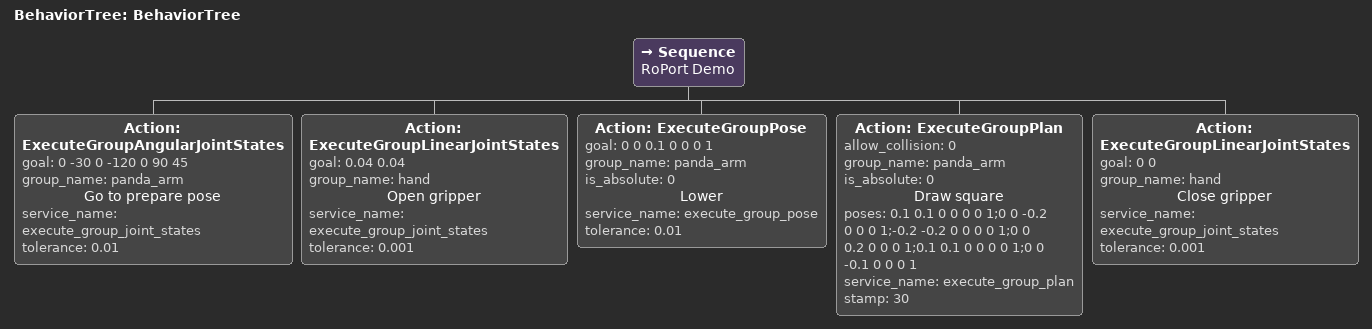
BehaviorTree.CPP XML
<?xml version="1.0"?>
<root main_tree_to_execute="BehaviorTree">
    <BehaviorTree ID="BehaviorTree">
        <Sequence name="RoPort Demo">
            <Action ID="ExecuteGroupAngularJointStates" goal="0 -30 0 -120 0 90 45" group_name="panda_arm" name="Go to prepare pose" service_name="execute_group_joint_states" tolerance="0.01"/>
            <Action ID="ExecuteGroupLinearJointStates" goal="0.04 0.04" group_name="hand" name="Open gripper" service_name="execute_group_joint_states" tolerance="0.001"/>
            <Action ID="ExecuteGroupPose" goal="0 0 0.1 0 0 0 1" group_name="panda_arm" is_absolute="0" name="Lower" service_name="execute_group_pose" tolerance="0.01"/>
            <Action ID="ExecuteGroupPlan" allow_collision="0" group_name="panda_arm" is_absolute="0" name="Draw square" poses="0.1 0.1 0 0 0 0 1;0 0 -0.2 0 0 0 1;-0.2 -0.2 0 0 0 0 1;0 0 0.2 0 0 0 1;0.1 0.1 0 0 0 0 1;0 0 -0.1 0 0 0 1" service_name="execute_group_plan" stamp="30"/>
            <Action ID="ExecuteGroupLinearJointStates" goal="0 0" group_name="hand" name="Close gripper" service_name="execute_group_joint_states" tolerance="0.001"/>
        </Sequence>
    </BehaviorTree>
</root>
